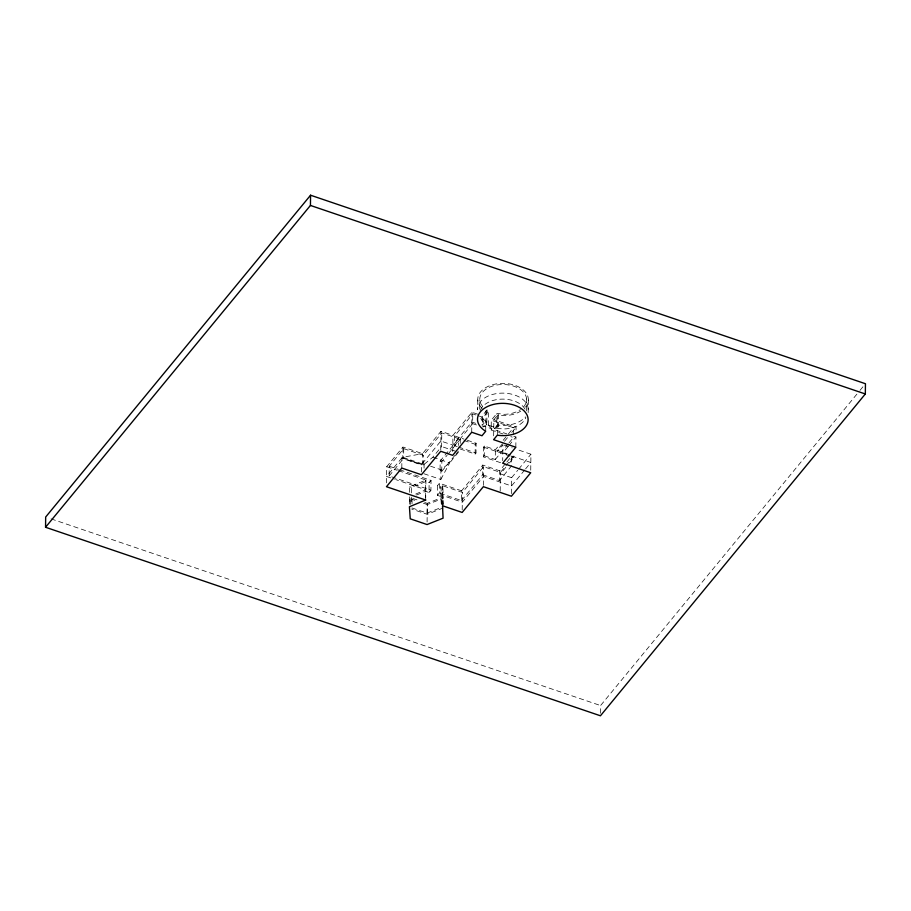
<?xml version="1.0" encoding="UTF-8"?>
<svg xmlns="http://www.w3.org/2000/svg" width="911" height="911" viewBox="0 0 911 911"><rect width="100%" height="100%" fill="white"/><g stroke="black" fill="none" stroke-linecap="round" stroke-linejoin="round"><path stroke-width="0.68" stroke-dasharray="4.55 3.42" d="M386.503 482.876L386.697 466.728L402.935 447.005L422.556 453.667L440.981 431.302L452.949 435.367L471.955 412.262L479.676 414.881M399.701 469.78L431.04 480.427L430.914 490.175L389.134 475.975L389.259 466.227L403.732 448.645L423.364 455.306L441.778 432.93L458.609 438.646L458.529 445.445M401.797 468.06L401.922 457.834L421.554 464.496L440.856 441.038L452.824 445.115L471.841 422.009L475.701 423.319M402.924 447.495L402.787 457.254L401.933 458.301L421.554 464.974L422.419 463.927L422.556 453.667L402.787 457.254L422.419 463.927M403.732 448.645L403.619 458.381L423.251 465.054L432.839 457.197L441.619 446.527L441.778 432.93M409.46 504.182L409.551 496.506L410.087 504.569M409.597 492.327L409.665 486.759L425.938 480.063L398.471 470.725M410.417 504.421L410.485 498.852L412.091 498.203L419.652 500.777M411.294 492.897L411.362 487.328L425.767 481.6L429.127 482.739L431.04 480.427M412.023 503.783L412.091 498.203M421.463 471.955L421.554 464.496M423.251 465.054L423.364 455.306M424.059 468.186L424.116 464.006M425.471 497.805L425.676 480.382M425.688 500.037L425.938 480.063M411.966 507.951L427.1 513.098L427.225 503.35L441.63 497.611L440.901 486.736L437.531 485.597L437.417 495.345L440.776 496.484L441.323 504.648M427.088 521.992L427.305 504.569L443.315 498.192L442.757 485.779L462.412 492.452L483.604 466.694L500.435 472.41L513.884 456.069L508.714 454.304M416.475 494.992L425.642 491.348L429.001 492.487L429.127 482.739L430.789 480.735M454.908 455.363L441.744 471.363L440.059 470.793L440.172 461.046L458.609 438.646M440.753 450L440.981 431.302M423.991 473.754L440.822 479.471L440.935 469.723L449.67 462.913L458.438 452.243L441.619 446.527M440.776 496.484L440.901 486.736M441.744 471.363L441.858 461.615L447.13 455.215M441.539 504.58L441.63 497.611M442.279 504.796L442.507 486.098M442.518 505.753L442.757 485.779M443.236 505.149L443.315 498.192M452.744 451.503L452.949 435.367M457.197 446.595L454.509 445.684L454.623 435.936L472.763 413.901L476.624 415.211M460.237 443.395L460.294 439.227L462.788 440.07M461.604 490.813L439.455 483.285L439.33 493.033L437.417 495.345L439.33 493.033L461.49 500.56L461.604 490.813L482.796 465.065L499.627 470.782L505.924 463.118M462.196 509.875L462.412 492.452M471.716 432.247L471.955 412.262M454.509 445.684L472.65 423.649L472.763 413.901M460.169 448.975L475.132 454.054L475.246 444.306L476.134 443.236L465.373 439.592M475.132 454.054L476.009 452.983L476.134 443.236M477.774 399.997L477.66 409.745A25.303 16.125 0.7 0 1 504.068 393.142A25.303 16.125 0.7 0 1 528.016 411.544M479.698 409.187L479.812 399.883M481.589 417.739A25.303 16.125 0.7 0 0 485.825 420.996L482.124 425.505L482.249 415.758L486.986 409.996L488.66 410.565L483.046 417.397L482.932 427.145L483.809 426.075L488.49 425.186L498.397 428.591L504.011 428.944A23.401 14.918 0.7 0 0 525.852 417.443M461.49 500.56L482.682 474.813L482.796 465.065M500.606 462.708L483.377 456.855L483.502 447.107L484.379 446.037L495.379 449.783L499.695 444.534M483.377 485.404L483.604 466.694M483.377 456.855L484.253 455.785L484.379 446.037M485.7 431.233L485.95 411.248A25.303 16.125 0.7 0 1 482.636 408.868M486.986 409.996L486.804 424.617L488.49 425.186L492.054 428.876L496.711 428.022L496.894 413.4L504.193 414.334A23.401 14.918 0.7 0 0 520.432 409.631M488.49 425.186L488.66 410.565M502.94 433.943L491.177 429.946L491.291 420.199L496.894 413.4M493.66 435.845L493.853 419.698L498.568 413.97L498.397 428.591L497.44 424.947A25.303 16.125 0.7 0 0 525.374 416.862M484.253 455.785L495.254 459.531L495.379 449.783M507.427 437.747L497.064 450.353L497.042 451.81L502.895 444.705L502.701 460.67M497.315 435.185L497.565 415.2A25.303 16.125 0.7 0 0 520.785 411.134M482.682 474.813L499.501 480.53L499.627 470.782M500.196 491.12L500.435 472.41M511.435 493.648L511.629 477.694L517.767 470.224M513.428 434.706L513.519 427.749L491.291 420.199M509.386 462.982L513.872 457.527L513.884 456.069M515.831 447.233L515.956 436.995L513.337 436.107M516.036 430.038L516.07 427.248L493.853 419.698M526.421 410.907L526.569 398.95M528.175 412.569L528.334 398.984M530.737 470.19L530.931 454.236L517.585 449.692M600.474 713.233L600.565 705.558L859.119 391.423M440.822 479.471L449.67 462.913L432.839 457.197M439.193 483.593L437.531 485.597M401.922 457.834L386.583 476.476L394.429 479.14M389.134 475.975L403.607 458.404M448.007 454.145L460.294 439.227M440.059 470.793L440.935 469.723L430.584 466.204M455.785 454.304L458.415 451.104M429.013 492.475L430.914 490.175L429.013 492.475L429.764 491.553M491.177 429.946L492.054 428.876L483.809 426.075M497.44 424.947L493.739 429.445L506.812 433.887M503.157 440.332L507.473 435.094M508.338 434.035L513.519 427.749M511.754 432.497L516.07 427.248M495.254 459.531L508.213 443.782M509.078 442.735L513.394 437.496L510.786 436.608M508.053 446.595L502.792 452.995L506.801 454.35M508.93 445.525L515.956 436.995M506.823 462.025L511.322 456.559L511.208 466.307L499.501 480.53M505.799 467.343L500.412 473.879L511.629 477.694M518.644 469.165L530.931 454.236M524.69 469.985L511.526 485.973L483.49 476.442L462.287 502.2L442.644 495.527L442.928 503.908M525.567 468.914L530.84 462.515L508.133 454.805M860.03 390.329L864.55 384.841M415.712 494.047L425.813 489.811L395.738 479.585M427.1 513.098L441.505 507.359M443.201 507.939L427.191 514.316L411.658 509.033M477.911 415.644L483.046 417.397M472.65 423.649L476.499 424.959M504.227 445.16L512.244 447.882M454.623 435.936L464.029 439.125M497.064 450.353L507.416 453.872M464.029 440.491L475.246 444.306M483.502 447.107L510.001 456.115M511.276 456.65L513.872 457.527M458.54 447.05L476.009 452.983M440.172 461.046L441.858 461.615M389.259 466.227L398.392 469.336M386.697 466.728L397.162 470.281M409.665 486.759L411.362 487.328M424.697 502.496L427.225 503.35M410.485 498.852L416.953 501.05M423.421 503.248L427.305 504.569M51.062 518.86L600.565 705.558M485.825 420.996L486.804 424.617L483.263 421.895A23.401 14.918 0.7 0 1 480.689 418.354M411.237 497.076L411.601 502.519M480.165 410.633A23.401 14.918 0.7 0 1 502.007 399.12A23.401 14.918 0.7 0 1 525.34 409.722M482.659 406.431A23.401 14.918 0.7 0 1 502.952 384.499A23.401 14.918 0.7 0 1 523.939 406.465M481.703 407.991A25.303 16.125 0.7 0 1 501.972 383.372A25.303 16.125 0.7 0 1 525.488 407.115"/><path stroke-width="1.37" d="M45.55 527.264L45.675 517.027L310.56 195.216L865.45 383.736L865.325 393.973L600.44 715.784L45.55 527.264L310.435 205.442L310.56 195.216M310.435 205.442L865.325 393.973M425.688 500.037L409.426 506.744L410.235 518.826L427.065 524.542L443.076 518.177L442.518 505.753L462.162 512.438L483.365 486.679L511.401 496.21L530.714 472.752L502.667 463.221L515.831 447.233L493.614 439.683L497.315 435.185A25.303 16.125 0.7 0 0 527.902 417.568A25.303 16.125 0.7 0 0 491.143 405.076A25.303 16.125 0.7 0 0 485.7 431.233L481.999 435.743L471.716 432.247L452.699 455.341L440.73 451.275L421.429 474.733L401.797 468.06L386.458 486.713L425.688 500.037"/></g></svg>
